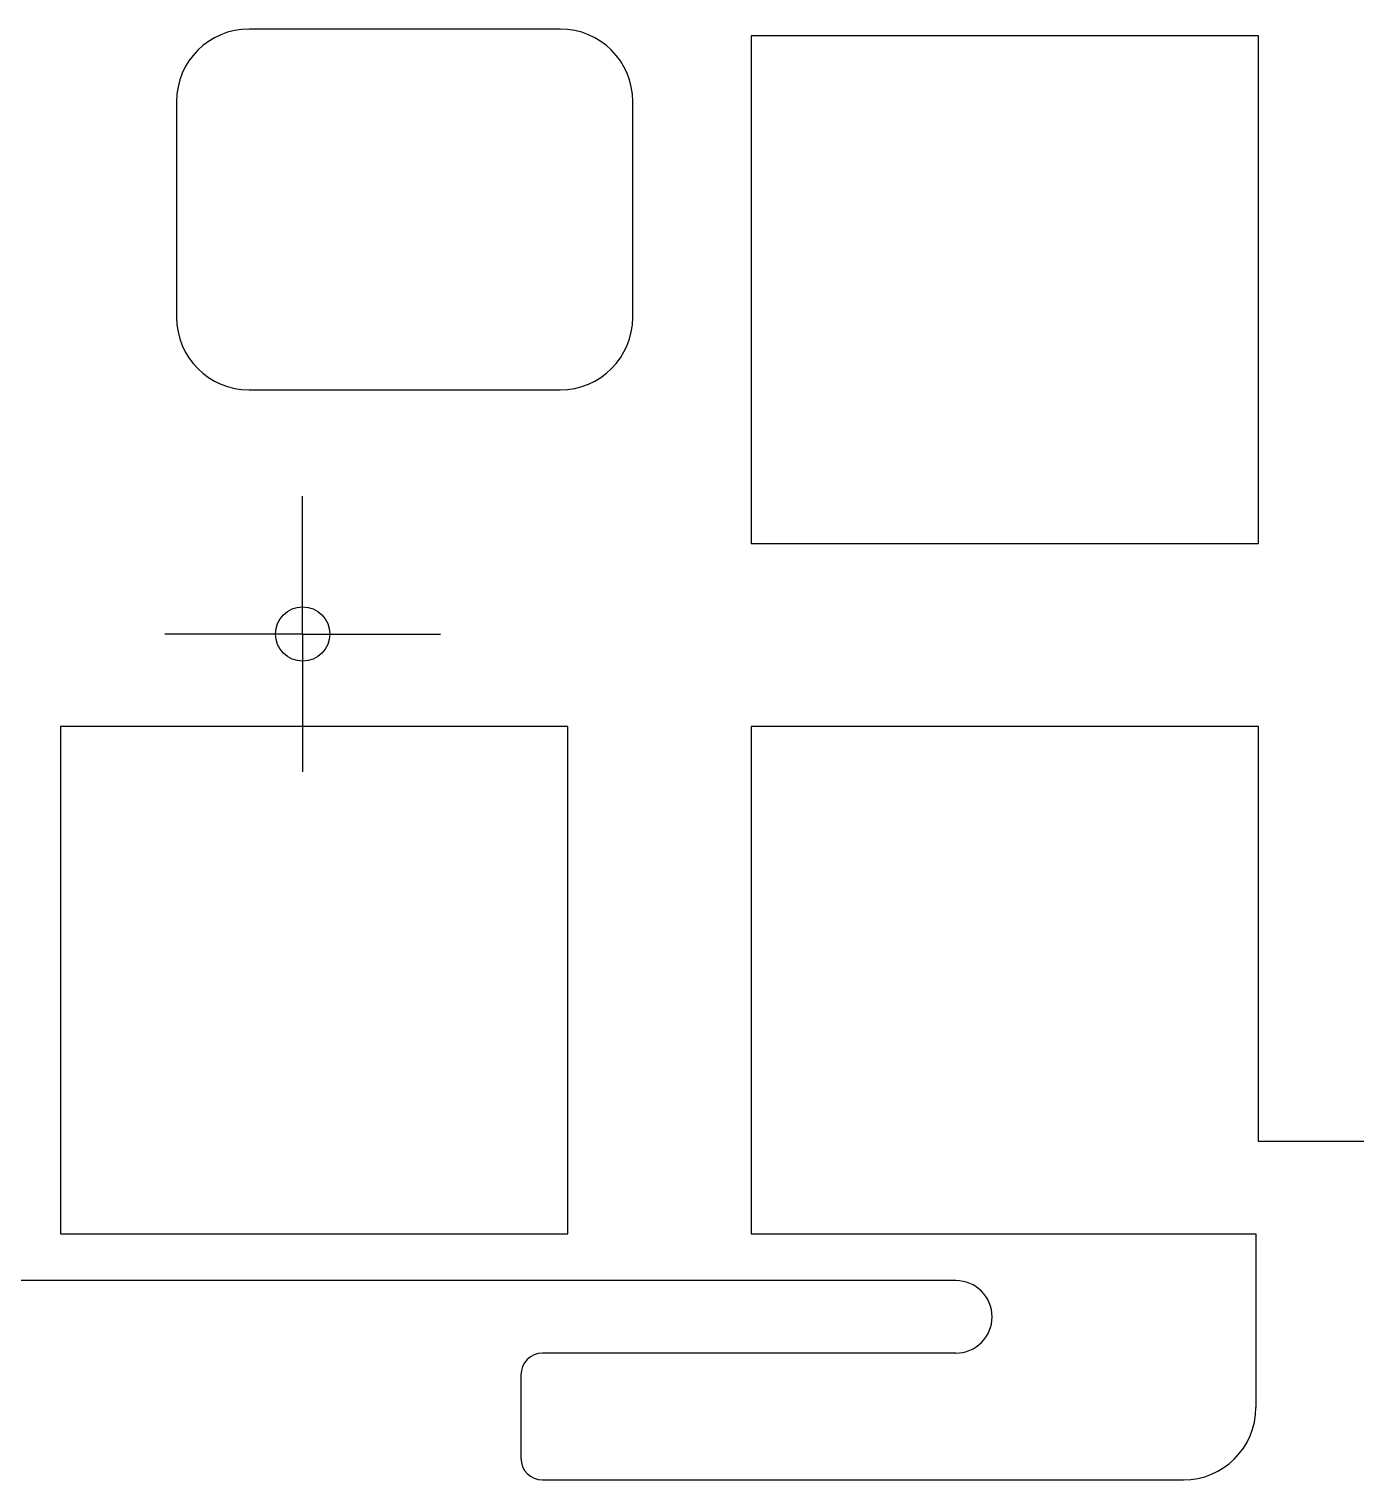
# Model space of a CAD drawing. Header units: millimetres. Extents: x -710 to -53, y 215 to 679.
# Drawn here: x -298.54 to -261.93, y 405.24 to 445.27 of the extents above; entities that cross this region are included whole.
import ezdxf

# ---------------------------------------------------------------- set-up
doc = ezdxf.new("R2010")
doc.units = ezdxf.units.MM
doc.header["$MEASUREMENT"] = 0
doc.layers.get('0').update_dxf_attribs({"lineweight": 0})
doc.layers.add('10', color=7, linetype='Continuous', lineweight=0)
doc.layers.add('标注线', color=7, linetype='Continuous', lineweight=0)

msp = doc.modelspace()

# ---------------------------------------------------------------- linework, layer by layer
at = {"color": 18, "lineweight": 25, "true_color": 0x000000}
for p, q in [((-264.622, 445.079), (-278.622, 445.079)), ((-278.622, 445.079), (-278.622, 431.079)), ((-264.622, 431.079), (-264.622, 445.079)), ((-278.622, 431.079), (-264.622, 431.079)), ((-283.672, 426.029), (-297.672, 426.029)), ((-297.672, 426.029), (-297.672, 412.029)), ((-283.672, 412.029), (-283.672, 426.029)), ((-264.622, 426.029), (-278.622, 426.029)), ((-278.622, 426.029), (-278.622, 412.029)), ((-264.622, 414.583), (-264.622, 426.029)), ((-259.572, 414.583), (-264.622, 414.583)), ((-297.672, 412.029), (-283.672, 412.029)), ((-278.622, 412.029), (-264.694, 412.029)), ((-264.694, 412.029), (-264.694, 407.243)), ((-284.37, 405.243), (-266.694, 405.243))]:
    msp.add_line(p, q, dxfattribs=at)
msp.add_circle((-290.991, 428.579), 0.75, dxfattribs=at)
msp.add_open_spline([(-266.694, 405.243), (-265.59, 405.243), (-264.694, 406.139), (-264.694, 407.243)], degree=3, dxfattribs=at)
at = {"layer": '10', "color": 18, "lineweight": 25, "true_color": 0x000000}
for p, q in [((-290.991, 431.079), (-290.991, 432.379)), ((-290.991, 428.579), (-290.991, 431.079)), ((-293.491, 428.579), (-294.791, 428.579)), ((-290.991, 428.579), (-293.491, 428.579)), ((-290.991, 428.579), (-290.991, 426.079)), ((-290.991, 428.579), (-288.491, 428.579)), ((-288.491, 428.579), (-287.191, 428.579)), ((-290.991, 426.079), (-290.991, 424.779))]:
    msp.add_line(p, q, dxfattribs=at)
at = {"layer": '标注线', "color": 18, "lineweight": 25, "true_color": 0x000000}
for p, q in [((-272.97, 410.743), (-312.97, 410.743)), ((-272.97, 408.743), (-284.37, 408.743)), ((-284.97, 408.143), (-284.97, 405.843))]:
    msp.add_line(p, q, dxfattribs=at)
for points, knots in [([(-292.469, 445.267), (-292.469, 445.267), (-283.885, 445.267), (-283.885, 445.267), (-282.78, 445.267), (-281.885, 444.372), (-281.885, 443.267), (-281.885, 443.267), (-281.885, 437.315), (-281.885, 437.315), (-281.885, 436.21), (-282.78, 435.315), (-283.885, 435.315), (-283.885, 435.315), (-292.469, 435.315), (-292.469, 435.315), (-293.573, 435.315), (-294.469, 436.21), (-294.469, 437.315), (-294.469, 437.315), (-294.469, 443.267), (-294.469, 443.267), (-294.469, 444.372), (-293.573, 445.267), (-292.469, 445.267)], [0, 0, 0, 0, 1, 1, 1, 2, 2, 2, 3, 3, 3, 4, 4, 4, 5, 5, 5, 6, 6, 6, 7, 7, 7, 8, 8, 8, 8]), ([(-272.97, 408.743), (-272.418, 408.743), (-271.97, 409.191), (-271.97, 409.743), (-271.97, 410.296), (-272.418, 410.743), (-272.97, 410.743)], [0, 0, 0, 0, 1, 1, 1, 2, 2, 2, 2])]:
    msp.add_open_spline(points, degree=3, knots=knots, dxfattribs=at)
for points in [[(-284.37, 408.743), (-284.702, 408.743), (-284.97, 408.475), (-284.97, 408.143)], [(-284.97, 405.843), (-284.97, 405.512), (-284.702, 405.243), (-284.37, 405.243)]]:
    msp.add_open_spline(points, degree=3, dxfattribs=at)

doc.saveas('drawing.dxf')
